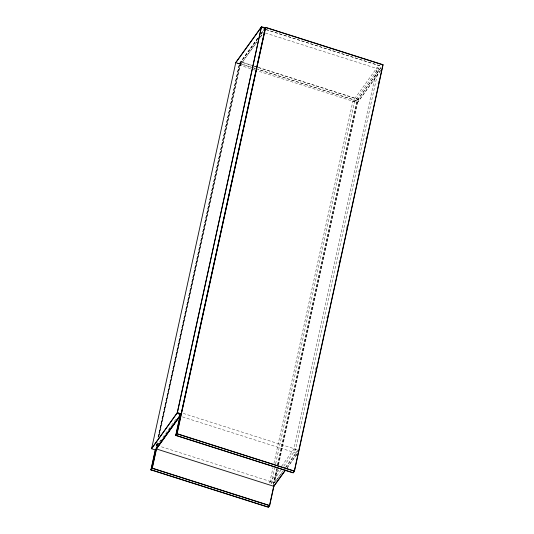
<?xml version="1.0" encoding="UTF-8"?>
<svg xmlns="http://www.w3.org/2000/svg" width="534" height="534" viewBox="0 0 534 534"><rect width="100%" height="100%" fill="white"/><g stroke="black" fill="none" stroke-linecap="round" stroke-linejoin="round"><path stroke-width="0.4" stroke-dasharray="2.67 2" d="M156.075 446.264L156.609 443.821M158.031 437.306L239.546 63.413L257.602 38.341M156.328 445.503L156.689 443.867M158.111 437.346L239.592 63.619L257.768 38.395M156.108 446.951L156.996 442.873M158.371 436.545L239.719 63.466M157.063 445.456L157.777 442.199M159.372 434.863L240.721 61.79L253.557 65.876M157.236 445.51L157.971 442.112M159.392 435.604L240.887 61.844M281.024 469.967L271.365 483.383L269.683 482.849L273.054 467.39M273.942 463.318L352.907 101.153L377.064 67.604L378.739 68.138L295.516 449.835L283.441 466.609M271.365 483.383L274.736 467.924M275.624 463.852L354.589 101.687L378.739 68.138M273.281 484.438L276.685 468.839M277.546 464.887L356.939 100.772L381.737 66.316M273.455 484.492L277.006 468.198M277.713 464.94L357.106 100.826L380.942 67.711M274.456 482.816L277.5 468.839M278.361 464.894L358.107 99.15M277.64 469.019L274.623 482.869L282.346 472.116M278.528 464.947L358.274 99.204L258.309 67.391M281.758 466.075L293.84 449.301L377.064 67.604M296.877 455.542L297.405 453.106M308.231 403.45L308.765 401.007M315.507 370.082L316.041 367.639M326.868 317.984L327.749 313.952M338.936 262.635L339.824 258.556M346.212 229.266L347.107 225.161M358.648 172.215L359.182 169.772M365.93 138.813L366.464 136.37M378.012 83.424L378.546 80.981M260.979 33.649L263.869 29.63M260.939 33.969L263.849 29.924M239.686 63.619L240.854 61.997L253.523 66.029M257.889 38.475L239.512 64.007L235.734 62.805M260.772 34.476L264.737 28.963M256.841 41.826L239.96 65.275L256.761 70.621M260.218 37.133L263.596 32.441M240.126 65.328L257.008 41.879M260.385 37.186L262.795 33.836M357.346 102.635L380.495 70.475M380.669 70.528L357.513 102.688L257.548 70.875M157.069 445.423L162.376 438.054M162.863 437.379L167.683 430.684M168.163 430.01L171.06 425.992M171.541 425.324L176.367 418.623M157.243 445.476L159.172 442.793M159.653 442.125L161.101 440.116M169.298 428.729L170.266 427.387M269.683 482.849L278.861 470.1M283.14 470.721L274.463 482.783L160.407 446.484M285.557 467.37L297.612 450.623M285.723 467.424L297.778 450.676M287.205 467.504L296.851 454.107M286.892 468.231L297.017 454.16M266.106 29.517L380.949 66.069M266.072 29.67L380.916 66.223M265.345 33.001L380.982 69.8M254.351 66.129L257.515 67.137M254.317 66.283L257.481 67.291M258.276 67.544L358.074 99.304L356.906 100.926L257.902 69.42M239.546 63.413L251.594 67.251M252.388 67.498L255.559 68.506M256.347 68.759L357.106 100.826M237.33 62.899L253.149 67.905M253.937 68.158L257.108 69.166M236.615 62.865L239.639 63.826M352.907 101.153L354.589 101.687M183.249 413.403L298.092 449.955M293.84 449.301L295.516 449.835M182.488 416.887L297.338 453.439"/><path stroke-width="0.8" d="M151.583 448.76L177.114 413.016L180.892 414.217L180.812 414.604L155.361 449.962L151.583 448.76L235.814 62.418L261.526 26.7L265.305 27.901L181.153 413.857L170.94 428.048M274.089 485.313L269.65 505.678L268.482 507.3L150.922 469.887L155.361 449.521M155.361 449.962L157.844 446.237M155.561 449.434L151.089 469.94L152.263 468.318L156.555 448.627M150.922 469.887L152.09 468.265L156.616 447.512M261.313 27.267L177.248 412.835L181.026 414.037M151.663 448.373L177.375 412.655L261.526 26.7M175.726 435.43L176.894 433.808L265.518 27.334L383.078 64.748L294.454 471.222L293.279 472.844L175.726 435.43L180.345 414.25M175.926 435.33L177.061 433.862L265.692 27.388M176.073 434.669L180.185 415.792M268.342 507.093L269.483 505.625L273.775 485.933M294.281 471.168L382.911 64.694M235.734 62.805L261.446 27.087L265.091 28.469M158.805 444.909L160.727 442.239M161.335 441.391L170.333 428.895M156.482 448.961L179.945 416.073L156.315 448.907L273.869 486.32L285.443 470.24M273.702 486.267L285.276 470.187M265.658 27.541L382.878 64.848M177.375 412.655L181.153 413.857M177.034 413.403L180.812 414.604M177.094 433.708L294.314 471.015L293.113 472.79L176.721 435.584M176.894 433.808L294.454 471.222M152.297 468.158L269.516 505.471M152.09 468.265L269.65 505.678M151.122 469.786L267.554 506.839"/></g></svg>
